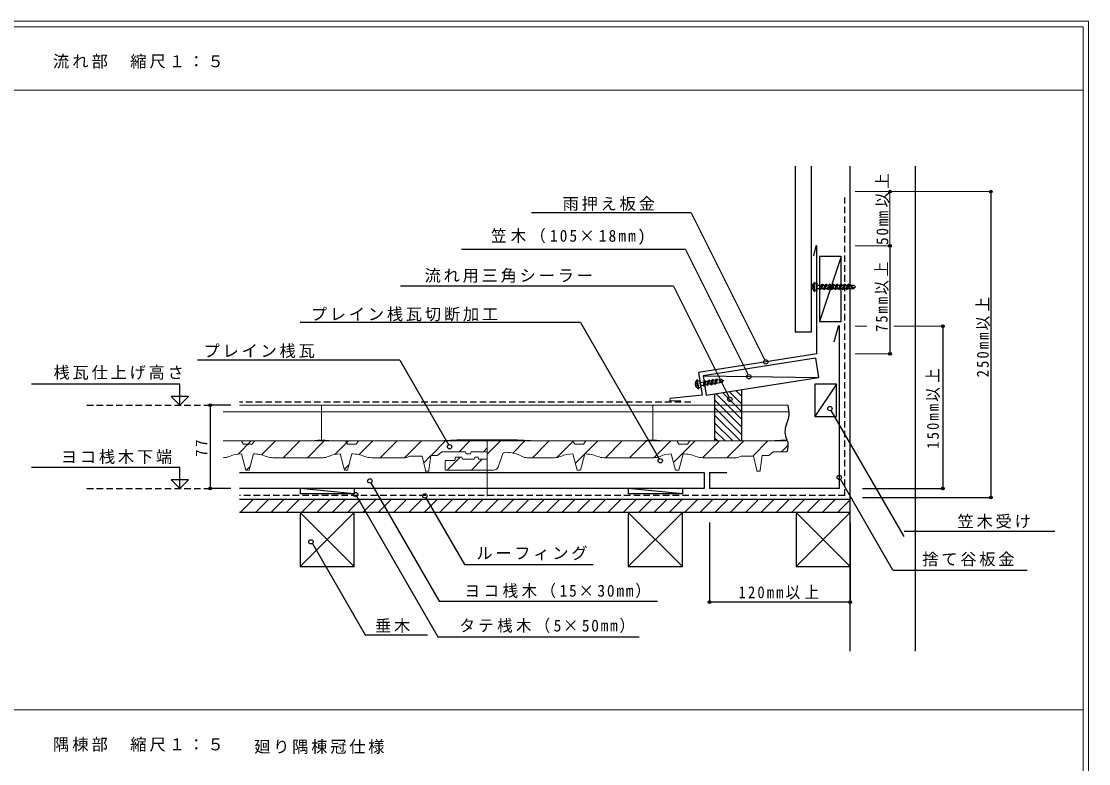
# Model space of a CAD drawing. Units: millimetres, scale not verified. Extents: x -941 to 1052, y -1622 to 1214.
# Drawn here: x 66 to 1052, y -959 to -272 of the extents above; entities that cross this region are included whole.
import ezdxf

# ---------------------------------------------------------------- set-up
doc = ezdxf.new("R2010")
doc.units = ezdxf.units.MM
doc.header["$LTSCALE"] = 5
doc.header["$PDMODE"] = 32
doc.header["$PDSIZE"] = 2.5
doc.linetypes.add('DASHED1', pattern=[1.8, 1.2, -0.6])
for name, color, linetype in [('3-0', 7, 'DASHED1'), ('3-2', 4, 'Continuous'), ('3-3', 6, 'Continuous'), ('3-4', 7, 'Continuous'), ('3-6', 7, 'Continuous'), ('3-9', 7, 'Continuous'), ('3-A', 7, 'Continuous'), ('3-B', 2, 'Continuous'), ('3-C', 7, 'Continuous'), ('3-D', 7, 'Continuous'), ('3-E', 7, 'Continuous'), ('3-F', 7, 'Continuous'), ('4-7', 2, 'Continuous')]:
    doc.layers.add(name, color=color, linetype=linetype)
doc.layers.add('4-0', color=3, linetype='Continuous', lineweight=18)
doc.styles.add('ＭＳ ゴシック', font='')
doc.styles.get('ＭＳ ゴシック').set_extended_font_data('MS Gothic')

msp = doc.modelspace()

# ---------------------------------------------------------------- linework, layer by layer
at = {"layer": '3-0'}
msp.add_line((684.77, -624.281), (267.741, -624.281), dxfattribs=at)
at = {"layer": '3-2', "color": 7}
for centre in [(753.868, -587.279), (738.339, -600.976), (720.848, -621.917), (813.194, -630.408), (461.839, -665.647), (656.397, -678.573), (821.727, -693.975)]:
    msp.add_circle(centre, 2, dxfattribs=at)
at = {"layer": '3-3'}
for p, q in [((800.029, -480.323), (798.14, -489.079)), ((801.089, -579.849), (801.089, -480.319)), ((820.761, -554.433), (816.879, -568.922)), ((821.902, -704.281), (821.902, -554.281)), ((801.089, -579.849), (691.763, -597.052)), ((691.763, -597.052), (695.064, -618.033)), ((695.064, -618.033), (665.596, -621.1)), ((675.386, -623.605), (665.809, -623.188)), ((701.902, -689.281), (701.902, -704.281)), ((701.902, -689.281), (717.837, -689.281)), ((821.902, -704.281), (701.902, -704.281))]:
    msp.add_line(p, q, dxfattribs=at)
at = {"layer": '3-3', "color": 7}
for centre in [(388.232, -697.228), (375.25, -709.834), (439.043, -711.026), (333.812, -753.501)]:
    msp.add_circle(centre, 2, dxfattribs=at)
at = {"layer": '3-3'}
for centre, radius, start, end in [((800.56, -480.382), 0.534, 6.74355, 173.651), ((821.346, -554.464), 0.586, 18.22255, 176.96718), ((666.189, -622.095), 1.158, 120.82059, 250.8298)]:
    msp.add_arc(centre, radius, start, end, dxfattribs=at)
at = {"layer": '3-4', "color": 4}
for p, q in [((706.946, -660.254), (706.946, -616.572)), ((731.946, -660.254), (731.946, -612.638))]:
    msp.add_line(p, q, dxfattribs=at)
at = {"layer": '3-4'}
for points in [[(389.081, -699.038), (452.164, -808.301), (653.842, -808.301)], [(376.099, -711.645), (451.036, -841.44), (636.993, -841.44)], [(439.892, -712.837), (475.516, -774.54), (594.336, -774.54)], [(335.149, -754.916), (383.962, -839.463), (441.542, -839.463)]]:
    msp.add_lwpolyline(points, dxfattribs=at)
at = {"layer": '3-6', "linetype": 'DASHED1'}
for p, q in [((796.619, -516.892), (797.989, -516.892)), ((796.619, -518.812), (797.989, -518.812)), ((797.989, -516.892), (797.989, -518.812)), ((798.585, -517.853), (798.586, -514.553)), ((798.585, -517.853), (798.585, -521.128)), ((688.651, -607.326), (690.006, -607.118)), ((688.942, -609.224), (690.297, -609.016)), ((690.006, -607.118), (690.297, -609.016)), ((690.741, -607.977), (690.241, -604.715)), ((690.741, -607.977), (691.238, -611.215))]:
    msp.add_line(p, q, dxfattribs=at)
at = {"layer": '3-6'}
for p, q in [((800.972, -521.129), (798.585, -521.128)), ((798.586, -514.553), (800.973, -514.553)), ((799.314, -522.104), (799.315, -513.603)), ((800.973, -514.553), (800.972, -521.129)), ((806.471, -515.396), (804.192, -520.347)), ((804.192, -520.347), (805.441, -519.354)), ((806.471, -515.396), (805.25, -516.354)), ((805.441, -519.354), (807.316, -519.354)), ((806.822, -516.354), (808.696, -516.355)), ((809.918, -515.397), (807.638, -520.348)), ((807.638, -520.348), (808.887, -519.355)), ((809.918, -515.397), (808.696, -516.355)), ((808.887, -519.355), (810.762, -519.355)), ((810.268, -516.355), (812.143, -516.356)), ((813.364, -515.398), (811.085, -520.348)), ((811.085, -520.348), (812.334, -519.356)), ((813.364, -515.398), (812.143, -516.356)), ((812.334, -519.356), (814.208, -519.356)), ((813.715, -516.356), (815.589, -516.356)), ((816.811, -515.399), (814.531, -520.349)), ((814.531, -520.349), (815.781, -519.357)), ((816.811, -515.399), (815.589, -516.356)), ((815.781, -519.357), (817.655, -519.357)), ((817.162, -516.357), (819.036, -516.357)), ((820.257, -515.399), (817.978, -520.35)), ((817.978, -520.35), (819.227, -519.357)), ((820.257, -515.399), (819.036, -516.357)), ((819.227, -519.357), (821.101, -519.357)), ((820.608, -516.358), (822.482, -516.358)), ((823.703, -515.4), (821.425, -520.351)), ((821.425, -520.351), (822.673, -519.358)), ((823.703, -515.4), (822.482, -516.358)), ((822.674, -519.358), (824.548, -519.359)), ((824.054, -516.358), (825.929, -516.359)), ((824.871, -520.352), (826.12, -519.359)), ((827.15, -515.401), (824.872, -520.352)), ((827.15, -515.401), (825.929, -516.359)), ((826.12, -519.359), (827.995, -519.359)), ((827.501, -516.359), (829.375, -516.36)), ((828.317, -520.353), (829.566, -519.36)), ((830.596, -515.402), (828.318, -520.353)), ((830.596, -515.402), (829.375, -516.359)), ((829.566, -519.36), (835.231, -519.361)), ((830.947, -516.36), (835.232, -516.361)), ((835.231, -519.361), (836.812, -517.861)), ((835.232, -516.361), (836.812, -517.861)), ((690.241, -604.715), (692.599, -604.352)), ((692.107, -612.068), (690.817, -603.665)), ((693.598, -610.853), (691.238, -611.215)), ((692.599, -604.352), (693.598, -610.853)), ((698.162, -604.351), (696.661, -609.591)), ((696.661, -609.591), (697.745, -608.419)), ((698.162, -604.351), (697.1, -605.483)), ((697.745, -608.419), (699.598, -608.135)), ((698.654, -605.245), (700.507, -604.961)), ((701.569, -603.828), (700.068, -609.068)), ((700.068, -609.068), (701.152, -607.897)), ((701.569, -603.828), (700.507, -604.961)), ((701.152, -607.897), (703.005, -607.613)), ((702.061, -604.723), (703.914, -604.438)), ((704.975, -603.306), (703.474, -608.545)), ((703.474, -608.545), (704.559, -607.374)), ((704.975, -603.306), (703.914, -604.438)), ((704.559, -607.374), (706.411, -607.09)), ((705.467, -604.2), (707.321, -603.916)), ((708.382, -602.783), (706.881, -608.023)), ((706.881, -608.023), (707.965, -606.852)), ((708.382, -602.783), (707.321, -603.916)), ((707.965, -606.852), (713.564, -605.993)), ((708.874, -603.677), (713.109, -603.027)), ((713.109, -603.027), (714.899, -604.27)), ((713.564, -605.993), (714.899, -604.27))]:
    msp.add_line(p, q, dxfattribs=at)
for points in [[(800.853, -519.353), (803.869, -519.354), (804.192, -520.347)], [(800.854, -516.353), (805.25, -516.354), (803.869, -519.354)], [(806.471, -515.396), (806.822, -516.354), (805.441, -519.354)], [(808.696, -516.355), (807.316, -519.354), (807.638, -520.348)], [(809.918, -515.397), (810.268, -516.355), (808.887, -519.355)], [(812.143, -516.356), (810.762, -519.355), (811.085, -520.348)], [(813.364, -515.398), (813.715, -516.356), (812.334, -519.356)], [(815.589, -516.356), (814.208, -519.356), (814.531, -520.349)], [(816.811, -515.399), (817.162, -516.357), (815.781, -519.357)], [(819.036, -516.357), (817.655, -519.357), (817.978, -520.35)], [(820.257, -515.399), (820.608, -516.358), (819.227, -519.357)], [(822.482, -516.358), (821.101, -519.357), (821.425, -520.351)], [(823.703, -515.4), (824.054, -516.358), (822.673, -519.358)], [(825.929, -516.359), (824.548, -519.359), (824.871, -520.352)], [(827.15, -515.401), (827.501, -516.359), (826.12, -519.359)], [(829.375, -516.36), (827.995, -519.359), (828.317, -520.353)], [(830.596, -515.402), (830.947, -516.36), (829.566, -519.36)], [(692.756, -606.15), (697.1, -605.483), (696.191, -608.658)], [(693.21, -609.116), (696.191, -608.658), (696.661, -609.591)], [(698.162, -604.351), (698.654, -605.245), (697.745, -608.419)], [(700.507, -604.961), (699.598, -608.135), (700.068, -609.068)], [(701.569, -603.828), (702.061, -604.723), (701.152, -607.897)], [(703.914, -604.438), (703.005, -607.613), (703.474, -608.545)], [(704.975, -603.306), (705.467, -604.2), (704.559, -607.374)], [(707.321, -603.916), (706.411, -607.09), (706.881, -608.023)], [(708.382, -602.783), (708.874, -603.677), (707.965, -606.852)]]:
    msp.add_lwpolyline(points, dxfattribs=at)
for centre, radius, start, end in [((801.146, -517.854), 4.628, 113.30402, 246.67163), ((835.811, -514.735), 3.668, 207.12019, 276.76671), ((834.194, -519.604), 1.435, 84.69449, 168.05658), ((693.272, -607.589), 4.628, 122.03935, 255.40697), ((713.435, -601.333), 3.668, 215.85553, 285.50204), ((712.576, -606.39), 1.435, 93.42982, 176.79192)]:
    msp.add_arc(centre, radius, start, end, dxfattribs=at)
at = {"layer": '3-9'}
for p, q in [((961.903, -429.849), (961.903, -712.613)), ((868.624, -479.849), (868.624, -579.849)), ((917.456, -554.281), (917.456, -704.281)), ((220.803, -619.197), (204.691, -619.197)), ((259.855, -627.254), (240.773, -627.254)), ((212.747, -684.689), (75.596, -684.689)), ((212.747, -704.281), (212.747, -684.689)), ((220.803, -696.225), (204.691, -696.225)), ((259.855, -704.281), (240.773, -704.281)), ((843.177, -704.281), (917.456, -704.281)), ((843.177, -712.613), (961.903, -712.613)), ((701.902, -735.773), (701.902, -809.346)), ((831.902, -735.773), (831.902, -809.346)), ((831.902, -809.346), (701.902, -809.346))]:
    msp.add_line(p, q, dxfattribs=at)
for points in [[(212.747, -627.254), (212.747, -607.661), (75.596, -607.661)], [(220.803, -619.197), (212.747, -627.254), (204.691, -619.197)], [(220.803, -696.225), (212.747, -704.281), (204.691, -696.225)]]:
    msp.add_lwpolyline(points, dxfattribs=at)
for p in [(868.624, -429.849), (961.903, -429.849), (868.624, -479.849), (917.456, -554.281), (868.624, -579.849), (917.456, -704.281), (961.903, -712.613), (701.902, -809.346), (831.902, -809.346)]:
    msp.add_point(p, dxfattribs=at)
at = {"layer": '3-A'}
for p, q in [((684.974, -449.492), (537.568, -449.492)), ((684.974, -449.492), (752.974, -585.49)), ((679.625, -483.302), (472.878, -483.302)), ((679.625, -483.302), (737.544, -599.141)), ((668.569, -517.112), (416.528, -517.112)), ((668.569, -517.112), (720.054, -620.081)), ((582.827, -550.922), (324.005, -550.922)), ((582.827, -550.922), (655.496, -676.788)), ((415.962, -585.561), (229.072, -585.561)), ((415.962, -585.561), (461.312, -664.11)), ((881.632, -748.72), (814.29, -632.081)), ((871.358, -779.715), (822.823, -695.648)), ((881.632, -743.72), (1020.783, -743.72)), ((871.358, -779.715), (995.328, -779.715))]:
    msp.add_line(p, q, dxfattribs=at)
at = {"layer": '3-C'}
for centre, radius, start, end in [((753.71, -634.544), 21.806, 332.21928, 19.53157), ((789.629, -651.597), 17.997, 157.494, 205.45152)]:
    msp.add_arc(centre, radius, start, end, dxfattribs=at)
at = {"layer": '3-C', "color": 2}
msp.add_arc((749.263, -663.718), 25.237, 344.98921, 7.88839, dxfattribs=at)
at = {"layer": '3-D', "color": 4}
for p, q in [((780.981, -406.432), (780.981, -559.849)), ((795.981, -406.432), (795.981, -559.849)), ((831.902, -854.559), (831.902, -406.432)), ((891.902, -406.432), (891.902, -854.559)), ((823.57, -489.849), (803.571, -549.849)), ((823.57, -549.849), (823.57, -519.849)), ((795.981, -559.849), (780.981, -559.849)), ((799.904, -583.723), (696.181, -600.044)), ((799.904, -583.723), (802.702, -601.504)), ((696.181, -600.044), (698.979, -617.825)), ((696.181, -600.044), (802.702, -601.504)), ((698.979, -617.825), (802.702, -601.504)), ((819.215, -607.782), (799.215, -637.782)), ((267.741, -689.281), (696.902, -689.281)), ((696.902, -689.281), (696.902, -704.281)), ((696.902, -704.281), (267.741, -704.281)), ((323.873, -704.281), (323.873, -709.281)), ((373.873, -709.281), (323.873, -709.281)), ((626.873, -704.281), (626.873, -709.281)), ((676.873, -709.281), (626.873, -709.281)), ((831.902, -714.281), (267.741, -714.281)), ((831.902, -726.281), (267.741, -726.281)), ((373.873, -726.281), (323.873, -776.281)), ((323.873, -726.281), (373.873, -776.281)), ((373.873, -776.281), (373.873, -726.281)), ((676.873, -726.281), (626.873, -776.281)), ((626.873, -726.281), (676.873, -776.281)), ((676.873, -776.281), (676.873, -726.281)), ((831.902, -726.281), (781.902, -776.281)), ((831.902, -776.281), (781.902, -726.281))]:
    msp.add_line(p, q, dxfattribs=at)
at = {"layer": '3-D', "color": 6, "linetype": 'DASHED1'}
for q in [(826.902, -435.392), (267.741, -710.833)]:
    msp.add_line((826.902, -710.833), q, dxfattribs=at)
at = {"layer": '3-D', "color": 4}
for points in [[(823.57, -519.849), (823.57, -489.849), (803.571, -489.849), (803.571, -519.849)], [(803.571, -519.849), (803.571, -549.849), (823.57, -549.849)], [(373.873, -704.281), (373.873, -709.281), (323.873, -704.281)], [(676.873, -704.281), (676.873, -709.281), (626.873, -704.281)], [(323.873, -726.281), (323.873, -776.281), (373.873, -776.281)], [(626.873, -726.281), (626.873, -776.281), (676.873, -776.281)], [(781.902, -726.281), (781.902, -776.281), (831.902, -776.281)]]:
    msp.add_lwpolyline(points, dxfattribs=at)
msp.add_lwpolyline([(819.215, -637.782), (819.215, -607.782), (799.215, -607.782), (799.215, -637.782)], close=True, dxfattribs=at)
at = {"layer": '3-E', "linetype": 'DASHED1'}
for p, q in [((126.875, -627.254), (240.773, -627.254)), ((126.875, -704.281), (240.773, -704.281))]:
    msp.add_line(p, q, dxfattribs=at)
at = {"layer": '3-E'}
msp.add_line((240.773, -627.254), (240.773, -704.281), dxfattribs=at)
for p in [(240.773, -627.254), (240.773, -704.281)]:
    msp.add_point(p, dxfattribs=at)
at = {"layer": '3-F'}
for p, q in [((731.946, -640.511), (707.863, -616.428)), ((731.946, -633.44), (713.972, -615.466)), ((731.946, -626.369), (720.082, -614.505)), ((731.946, -619.298), (726.192, -613.543)), ((731.946, -647.582), (706.946, -622.582)), ((731.946, -654.653), (706.946, -629.653)), ((730.476, -660.254), (706.946, -636.724)), ((723.404, -660.254), (706.946, -643.795)), ((716.334, -660.254), (706.946, -650.866)), ((709.263, -660.254), (706.946, -657.937)), ((268.604, -726.281), (280.604, -714.281)), ((282.746, -726.281), (294.746, -714.281)), ((296.889, -726.281), (308.888, -714.281)), ((311.03, -726.281), (323.03, -714.281)), ((325.173, -726.281), (337.173, -714.281)), ((339.315, -726.281), (351.315, -714.281)), ((353.457, -726.281), (365.457, -714.281)), ((367.6, -726.281), (379.599, -714.281)), ((381.742, -726.281), (393.741, -714.281)), ((395.884, -726.281), (407.883, -714.281)), ((410.026, -726.281), (422.026, -714.281)), ((424.168, -726.281), (436.168, -714.281)), ((438.31, -726.281), (450.31, -714.281)), ((452.452, -726.281), (464.452, -714.281)), ((466.595, -726.281), (478.595, -714.281)), ((480.737, -726.281), (492.737, -714.281)), ((494.879, -726.281), (506.879, -714.281)), ((509.021, -726.281), (521.021, -714.281)), ((523.163, -726.281), (535.163, -714.281)), ((537.305, -726.281), (549.305, -714.281)), ((551.447, -726.281), (563.448, -714.281)), ((565.59, -726.281), (577.59, -714.281)), ((579.732, -726.281), (591.732, -714.281)), ((593.874, -726.281), (605.874, -714.281)), ((608.016, -726.281), (620.016, -714.281)), ((622.158, -726.281), (634.159, -714.281)), ((636.301, -726.281), (648.301, -714.281)), ((650.443, -726.281), (662.443, -714.281)), ((664.585, -726.281), (676.585, -714.281)), ((678.727, -726.281), (690.727, -714.281)), ((692.869, -726.281), (704.869, -714.281)), ((707.012, -726.281), (719.012, -714.281)), ((721.154, -726.281), (733.154, -714.281)), ((735.296, -726.281), (747.296, -714.281)), ((749.438, -726.281), (761.438, -714.281)), ((763.58, -726.281), (775.581, -714.281)), ((777.722, -726.281), (789.723, -714.281)), ((791.865, -726.281), (803.864, -714.281)), ((806.007, -726.281), (818.007, -714.281)), ((820.149, -726.281), (832.149, -714.281))]:
    msp.add_line(p, q, dxfattribs=at)
at = {"layer": '4-0', "color": 7}
for p, q in [((1052.117, -272.467), (-937.883, -272.467)), ((1052.117, -272.467), (1052.117, -1622.466)), ((961.903, -429.849), (836.493, -429.849)), ((868.624, -479.849), (868.624, -429.849)), ((868.624, -479.849), (836.493, -479.849)), ((836.493, -554.281), (847.181, -554.281)), ((872.12, -554.281), (917.456, -554.281)), ((836.493, -579.849), (868.624, -579.849)), ((496.671, -674.265), (496.671, -711.398))]:
    msp.add_line(p, q, dxfattribs=at)
at = {"layer": '4-0', "color": 2}
for q in [(-932.883, -277.466), (1047.117, -1617.466)]:
    msp.add_line((1047.117, -277.466), q, dxfattribs=at)
at = {"layer": '4-0', "color": 4}
for p, q in [((1047.117, -336.185), (-932.883, -336.185)), ((1047.117, -908.786), (-932.883, -908.786))]:
    msp.add_line(p, q, dxfattribs=at)
at = {"layer": '4-0'}
for p, q in [((267.741, -627.254), (343.67, -627.254)), ((343.67, -627.254), (649.67, -627.254)), ((343.67, -633.254), (343.67, -627.254)), ((649.67, -633.254), (649.67, -627.254)), ((649.67, -627.254), (774.262, -627.254)), ((252.671, -633.254), (343.67, -633.254)), ((649.67, -658.254), (649.67, -633.254)), ((649.67, -633.254), (775.478, -633.254)), ((252.671, -660.254), (333.671, -660.254)), ((264.199, -660.254), (496.671, -660.254)), ((266.458, -672.439), (278.643, -660.254)), ((288.178, -673.169), (301.094, -660.254)), ((308.044, -675.754), (323.544, -660.254)), ((330.495, -675.754), (345.995, -660.254)), ((343.67, -659.254), (333.671, -660.254)), ((353.67, -660.254), (450.67, -660.254)), ((356.005, -672.694), (368.446, -660.254)), ((377.723, -660.254), (375.671, -663.254)), ((378.205, -672.945), (390.896, -660.254)), ((397.847, -675.754), (413.347, -660.254)), ((420.298, -675.754), (435.798, -660.254)), ((444.748, -673.754), (458.248, -660.254)), ((468.67, -659.254), (450.67, -660.254)), ((450.998, -660.236), (451.004, -660.254)), ((470.699, -670.254), (480.699, -660.254)), ((496.671, -660.254), (496.671, -670.254)), ((496.671, -672.566), (508.982, -660.254)), ((496.671, -677.254), (496.671, -660.254)), ((496.671, -660.254), (774.262, -660.254)), ((520.251, -671.436), (531.433, -660.254)), ((538.384, -675.754), (553.884, -660.254)), ((542.671, -660.254), (639.671, -660.254)), ((561.019, -675.57), (576.334, -660.254)), ((578.01, -681.028), (598.785, -660.254)), ((605.735, -675.754), (621.235, -660.254)), ((628.186, -675.754), (643.686, -660.254)), ((650.637, -675.754), (666.137, -660.254)), ((668.758, -680.083), (688.587, -660.254)), ((683.723, -660.254), (681.67, -663.254)), ((695.539, -675.753), (711.038, -660.254)), ((717.989, -675.754), (733.489, -660.254)), ((741.939, -674.254), (755.939, -660.254)), ((773.379, -659.331), (756.77, -660.254)), ((757.097, -660.236), (757.103, -660.254)), ((454.671, -670.254), (450.671, -673.754)), ((476.671, -670.254), (454.671, -670.254)), ((476.671, -670.254), (477.171, -672.254)), ((481.171, -672.254), (481.671, -670.254)), ((496.671, -670.254), (481.671, -670.254)), ((493.15, -670.254), (496.671, -666.733)), ((760.671, -670.254), (756.671, -673.754)), ((773.639, -670.254), (760.671, -670.254)), ((768.39, -670.254), (774.497, -664.147)), ((273.671, -687.254), (269.671, -672.254)), ((280.671, -672.254), (276.671, -687.254)), ((344.671, -675.754), (298.671, -675.754)), ((364.671, -687.254), (360.671, -672.254)), ((371.671, -672.254), (367.671, -687.254)), ((420.671, -675.754), (389.671, -675.754)), ((436.671, -674.254), (426.671, -674.254)), ((439.671, -687.254), (436.671, -674.254)), ((438.091, -680.411), (444.657, -673.845)), ((444.671, -673.754), (442.671, -687.254)), ((450.671, -673.754), (444.671, -673.754)), ((457.671, -678.254), (466.671, -678.254)), ((457.671, -687.254), (457.671, -678.254)), ((459.532, -687.254), (471.532, -675.254)), ((466.671, -678.254), (467.421, -675.254)), ((467.421, -675.254), (473.171, -675.254)), ((473.171, -675.254), (473.671, -677.254)), ((473.671, -677.254), (484.671, -677.254)), ((481.171, -672.254), (477.171, -672.254)), ((481.982, -687.254), (491.982, -677.254)), ((484.671, -677.254), (485.171, -675.254)), ((485.171, -675.254), (488.171, -675.254)), ((488.171, -675.254), (488.671, -677.254)), ((488.671, -677.254), (496.671, -677.254)), ((510.671, -672.888), (506.671, -684.409)), ((558.671, -675.754), (533.671, -675.754)), ((579.671, -687.254), (575.671, -672.254)), ((586.671, -672.254), (582.671, -687.254)), ((650.671, -675.754), (604.671, -675.754)), ((670.671, -687.254), (666.671, -672.254)), ((677.671, -672.254), (673.671, -687.254)), ((726.671, -675.754), (695.671, -675.754)), ((742.671, -674.254), (732.671, -674.254)), ((745.671, -687.254), (742.671, -674.254)), ((750.671, -673.754), (748.671, -687.254)), ((756.671, -673.754), (750.671, -673.754)), ((276.671, -687.254), (273.671, -687.254)), ((274.094, -687.254), (277.607, -683.74)), ((364.508, -686.643), (369.043, -682.107)), ((367.671, -687.254), (364.671, -687.254)), ((439.671, -688.254), (439.671, -687.254)), ((442.671, -688.254), (439.671, -688.254)), ((442.671, -687.254), (442.671, -688.254)), ((502.671, -687.254), (457.671, -687.254)), ((582.671, -687.254), (579.671, -687.254)), ((673.671, -687.254), (670.671, -687.254)), ((745.671, -688.254), (745.671, -687.254)), ((748.671, -688.254), (745.671, -688.254)), ((748.671, -687.254), (748.671, -688.254))]:
    msp.add_line(p, q, dxfattribs=at)
for points in [[(343.67, -658.254), (343.67, -633.254), (649.67, -633.254)], [(281.671, -660.254), (279.671, -663.254), (271.67, -663.254), (269.553, -660.254)], [(353.67, -660.254), (343.67, -659.254), (343.67, -658.254)], [(375.671, -663.254), (367.671, -663.254), (365.67, -660.254)], [(542.671, -660.254), (524.67, -659.254), (468.67, -659.254)], [(587.671, -660.254), (585.67, -663.254), (577.67, -663.254), (575.553, -660.254)], [(649.67, -658.254), (649.67, -659.254), (639.671, -660.254)], [(659.67, -660.254), (649.67, -659.254), (649.67, -658.254)], [(681.67, -663.254), (673.67, -663.254), (671.67, -660.254)]]:
    msp.add_lwpolyline(points, dxfattribs=at)
for centre, radius, start, end in [((252.671, -660.715), 15.039, 270, 293.26727), ((269.671, -700.251), 27.997, 90, 113.26727), ((280.671, -703.504), 31.25, 67.99292, 90), ((298.671, -658.968), 16.786, 247.99292, 270), ((344.671, -662.363), 13.391, 270, 294.67817), ((360.671, -697.184), 24.93, 90, 114.67817), ((371.671, -703.504), 31.25, 67.99292, 90), ((389.671, -658.968), 16.786, 247.99292, 270), ((420.671, -669.379), 6.375, 270, 298.07249), ((426.671, -680.629), 6.375, 90, 118.07249), ((513.671, -673.93), 3.176, 90, 160.85266), ((513.671, -702.858), 32.104, 61.92751, 90), ((533.671, -665.358), 10.396, 241.92751, 270), ((558.671, -660.715), 15.039, 270, 293.26727), ((575.671, -700.251), 27.997, 90, 113.26727), ((586.671, -703.504), 31.25, 67.99292, 90), ((604.671, -658.968), 16.786, 247.99292, 270), ((650.671, -662.363), 13.391, 270, 294.67817), ((666.671, -697.184), 24.93, 90, 114.67817), ((677.671, -703.504), 31.25, 67.99292, 90), ((695.671, -658.968), 16.786, 247.99292, 270), ((726.671, -669.379), 6.375, 270, 298.07249), ((732.671, -680.629), 6.375, 90, 118.07249), ((502.671, -683.02), 4.234, 270, 340.85266)]:
    msp.add_arc(centre, radius, start, end, dxfattribs=at)

# ---------------------------------------------------------------- texts
at = {"layer": '3-B', "char_height": 11, "attachment_point": 7, "rotation": 90, "style": 'ＭＳ ゴシック'}
for s, insert in [('\\T1.27;\\W0.9;75mm以上', (867.624, -559.528)), ('\\T1.29;\\W0.9;250mm以上', (961.053, -601.507)), ('\\T1.29;\\W0.9;150mm以上', (914.956, -667.482))]:
    msp.add_mtext(s, dxfattribs=dict(at, insert=insert))
at = {"layer": '3-B', "char_height": 11, "attachment_point": 7, "style": 'ＭＳ ゴシック'}
for s, insert in [('\\T1.17;プレイン桟瓦', (234.629, -583.709)), ('\\T1.17;ルーフィング', (486.565, -770.628)), ('\\T1.23;\\W0.95;ヨコ桟木（15×30mm）', (475.788, -805.611)), ('\\T1.29;\\W0.9;120mm以上', (728.777, -806.846)), ('\\T1.17;垂木', (393.034, -837.73)), ('\\T1.22;\\W0.95;タテ桟木（5×50mm）', (471.044, -837.796)), ('\\T1.19;隅棟部\\~\\~縮尺１：５', (95.527, -947.505))]:
    msp.add_mtext(s, dxfattribs=dict(at, insert=insert))
at = {"layer": '3-C', "color": 2, "char_height": 11, "attachment_point": 7, "style": 'ＭＳ ゴシック'}
for s, insert in [('\\T1.17;雨押え板金', (566.28, -447.697)), ('\\T1.27;\\W0.95;笠木（105×18mm)', (500.231, -479.077)), ('\\T1.17;流れ用三角シーラー', (438.783, -514.157)), ('\\T1.17;プレイン桟瓦切断加工', (333.73, -549.903)), ('\\T1.17;桟瓦仕上げ高さ', (96.075, -603.692)), ('\\T1.17;ヨコ桟木下端', (102.815, -681.572)), ('\\T1.17;笠木受け', (931.032, -741.281)), ('\\T1.17;捨て谷板金', (898.429, -776.186))]:
    msp.add_mtext(s, dxfattribs=dict(at, insert=insert))
at = {"layer": '3-E', "color": 2, "insert": (238.273, -674.906), "char_height": 11, "attachment_point": 7, "rotation": 90, "style": 'ＭＳ ゴシック'}
msp.add_mtext('\\T1.36;\\W0.9;77', dxfattribs=at)
at = {"layer": '4-0', "color": 2, "insert": (95.527, -316.185), "char_height": 11, "attachment_point": 7, "style": 'ＭＳ ゴシック'}
msp.add_mtext('\\T1.19;流れ部\\~\\~縮尺１：５', dxfattribs=at)
at = {"layer": '4-0', "color": 2, "insert": (868.301, -479.196), "char_height": 11, "attachment_point": 7, "rotation": 90, "style": 'ＭＳ ゴシック'}
msp.add_mtext('\\T1.22;\\W0.95;50㎜以上', dxfattribs=at)
at = {"layer": '4-7', "insert": (281.412, -949.526), "char_height": 11, "attachment_point": 7, "style": 'ＭＳ ゴシック'}
msp.add_mtext('\\T1.17;廻り隅棟冠仕様', dxfattribs=at)

doc.saveas('drawing.dxf')
